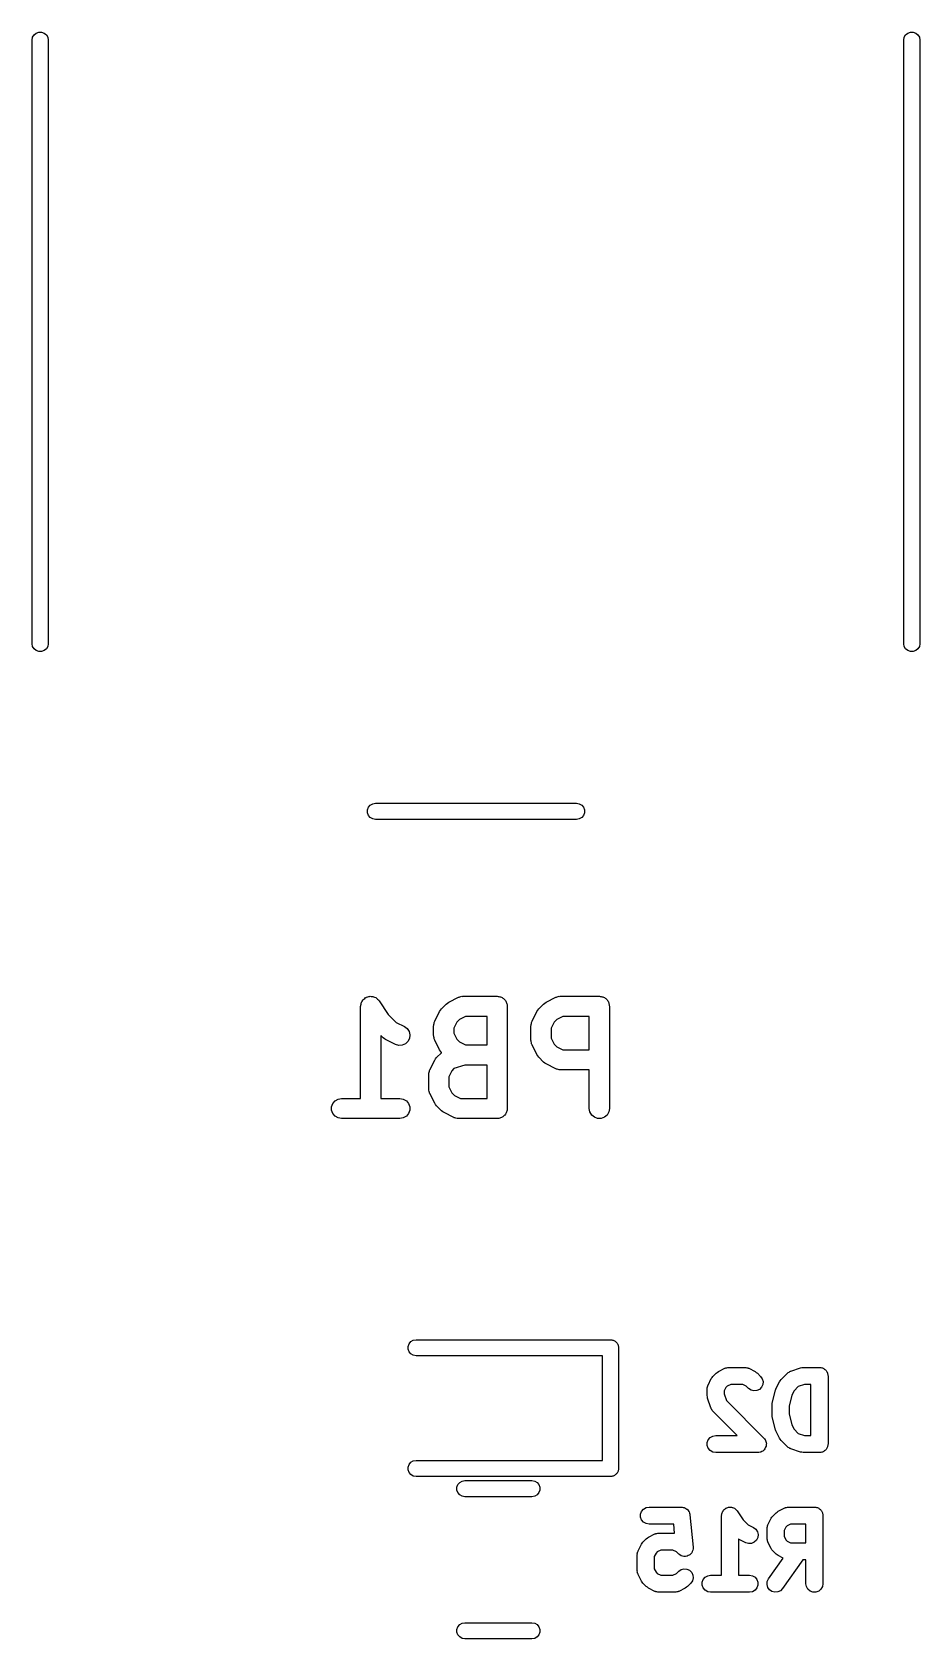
# Model space of a CAD drawing. Extents: x 0.7 to 24.4, y 0.1 to 29.2.
# Drawn here: x 17.8 to 24.42, y 4.73 to 16.71 of the extents above; entities that cross this region are included whole.
import ezdxf

# ---------------------------------------------------------------- set-up
doc = ezdxf.new("R2010")
doc.units = 0
doc.header["$MEASUREMENT"] = 0
doc.layers.add('BLACK', color=7, linetype='CONTINUOUS')

msp = doc.modelspace()

# ---------------------------------------------------------------- linework, layer by layer
at = {"layer": 'Black'}
for p, q in [((17.7953, 16.6506), (17.7989, 16.6711)), ((17.7953, 12.1506), (17.7953, 16.6506)), ((17.7989, 16.6711), (17.8093, 16.6892)), ((17.8093, 16.6892), (17.8253, 16.7026)), ((17.8253, 16.7026), (17.8449, 16.7097)), ((17.8449, 16.7097), (17.8657, 16.7097)), ((17.8657, 16.7097), (17.8853, 16.7026)), ((17.8853, 16.7026), (17.9013, 16.6892)), ((17.9013, 16.6892), (17.9117, 16.6711)), ((17.9117, 16.6711), (17.9153, 16.6506)), ((17.9153, 16.6506), (17.9153, 12.1506)), ((24.2953, 16.6506), (24.2989, 16.6711)), ((24.2953, 12.1506), (24.2953, 16.6506)), ((24.2989, 16.6711), (24.3093, 16.6892)), ((24.3093, 16.6892), (24.3253, 16.7026)), ((24.3253, 16.7026), (24.3449, 16.7097)), ((24.3449, 16.7097), (24.3657, 16.7097)), ((24.3657, 16.7097), (24.3853, 16.7026)), ((24.3853, 16.7026), (24.4013, 16.6892)), ((24.4013, 16.6892), (24.4117, 16.6711)), ((24.4117, 16.6711), (24.4153, 16.6506)), ((24.4153, 16.6506), (24.4153, 12.1506)), ((17.7989, 12.1301), (17.7953, 12.1506)), ((17.8093, 12.112), (17.7989, 12.1301)), ((17.8253, 12.0986), (17.8093, 12.112)), ((17.8449, 12.0915), (17.8253, 12.0986)), ((17.8853, 12.0986), (17.8657, 12.0915)), ((17.9013, 12.112), (17.8853, 12.0986)), ((17.9117, 12.1301), (17.9013, 12.112)), ((17.9153, 12.1506), (17.9117, 12.1301)), ((24.2989, 12.1301), (24.2953, 12.1506)), ((24.3093, 12.112), (24.2989, 12.1301)), ((24.3253, 12.0986), (24.3093, 12.112)), ((24.3449, 12.0915), (24.3253, 12.0986)), ((24.3853, 12.0986), (24.3657, 12.0915)), ((24.4013, 12.112), (24.3853, 12.0986)), ((24.4117, 12.1301), (24.4013, 12.112)), ((24.4153, 12.1506), (24.4117, 12.1301)), ((17.8657, 12.0915), (17.8449, 12.0915)), ((24.3657, 12.0915), (24.3449, 12.0915)), ((20.2962, 10.911), (20.3033, 10.9306)), ((20.2962, 10.8902), (20.2962, 10.911)), ((20.3033, 10.9306), (20.3167, 10.9466)), ((20.3167, 10.9466), (20.3348, 10.957)), ((20.3348, 10.957), (20.3553, 10.9606)), ((20.3553, 10.9606), (21.8553, 10.9606)), ((21.8553, 10.9606), (21.8758, 10.957)), ((21.8758, 10.957), (21.8939, 10.9466)), ((21.8939, 10.9466), (21.9073, 10.9306)), ((21.9073, 10.9306), (21.9144, 10.911)), ((21.9144, 10.911), (21.9144, 10.8902)), ((20.3033, 10.8706), (20.2962, 10.8902)), ((20.3167, 10.8546), (20.3033, 10.8706)), ((20.3348, 10.8442), (20.3167, 10.8546)), ((20.3553, 10.8406), (20.3348, 10.8442)), ((21.8553, 10.8406), (20.3553, 10.8406)), ((21.8758, 10.8442), (21.8553, 10.8406)), ((21.8939, 10.8546), (21.8758, 10.8442)), ((21.9073, 10.8706), (21.8939, 10.8546)), ((21.9144, 10.8902), (21.9073, 10.8706)), ((20.2455, 9.45523), (20.248, 9.46382)), ((20.248, 9.46382), (20.2495, 9.47264)), ((20.2495, 9.47264), (20.2516, 9.47624)), ((20.2516, 9.47624), (20.2528, 9.48023)), ((20.2528, 9.48023), (20.2581, 9.48744)), ((20.2581, 9.48744), (20.2625, 9.49519)), ((20.2625, 9.49519), (20.2657, 9.49787)), ((20.2657, 9.49787), (20.2682, 9.50122)), ((20.2682, 9.50122), (20.2756, 9.50619)), ((20.2756, 9.50619), (20.2825, 9.51194)), ((20.2825, 9.51194), (20.2864, 9.51336)), ((20.2864, 9.51336), (20.2899, 9.51567)), ((20.2899, 9.51567), (20.2986, 9.51779)), ((20.2986, 9.51779), (20.307, 9.52085)), ((20.307, 9.52085), (20.3111, 9.52085)), ((20.3111, 9.52085), (20.3152, 9.52183)), ((20.3152, 9.52183), (20.3241, 9.52085)), ((20.3241, 9.52085), (20.333, 9.52085)), ((20.333, 9.52085), (20.3369, 9.51942)), ((20.3369, 9.51942), (20.3411, 9.51897)), ((20.3411, 9.51897), (20.3491, 9.515)), ((20.3491, 9.515), (20.3575, 9.51194)), ((20.3575, 9.51194), (20.3607, 9.50926)), ((20.3607, 9.50926), (20.3644, 9.50742)), ((20.3644, 9.50742), (20.3706, 9.50095)), ((20.3706, 9.50095), (20.3775, 9.49519)), ((20.3775, 9.49519), (20.3795, 9.4916)), ((20.3795, 9.4916), (20.3824, 9.48859)), ((20.3824, 9.48859), (20.4509, 9.38591)), ((20.8475, 9.42745), (20.8838, 9.46373)), ((20.8838, 9.46373), (20.8937, 9.47063)), ((20.8937, 9.47063), (20.9033, 9.47778)), ((20.9033, 9.47778), (20.9759, 9.51407)), ((20.9759, 9.51407), (20.98, 9.5153)), ((20.98, 9.5153), (20.9838, 9.51746)), ((20.9838, 9.51746), (20.9924, 9.51899)), ((20.9924, 9.51899), (21.0009, 9.52149)), ((21.0009, 9.52149), (21.0052, 9.52123)), ((21.0052, 9.52123), (21.0094, 9.52199)), ((21.0094, 9.52199), (21.2634, 9.52199)), ((21.2634, 9.52199), (21.2699, 9.52085)), ((21.2699, 9.52085), (21.2765, 9.52085)), ((21.2765, 9.52085), (21.2826, 9.5186)), ((21.2826, 9.5186), (21.2891, 9.51746)), ((21.2891, 9.51746), (21.2948, 9.51418)), ((21.2948, 9.51418), (21.3009, 9.51194)), ((21.3009, 9.51194), (21.306, 9.50772)), ((21.306, 9.50772), (21.3116, 9.50444)), ((21.3116, 9.50444), (21.3159, 9.49941)), ((21.3159, 9.49941), (21.3209, 9.49519)), ((21.3209, 9.49519), (21.3242, 9.48951)), ((21.3242, 9.48951), (21.3284, 9.48449)), ((21.3284, 9.48449), (21.3306, 9.47832)), ((21.3306, 9.47832), (21.3339, 9.47264)), ((21.3339, 9.47264), (21.335, 9.46618)), ((21.335, 9.46618), (21.3373, 9.46001)), ((21.5733, 9.42745), (21.6095, 9.46373)), ((21.6095, 9.46373), (21.6194, 9.47062)), ((21.6194, 9.47062), (21.629, 9.47778)), ((21.629, 9.47778), (21.7016, 9.51407)), ((21.7016, 9.51407), (21.7057, 9.5153)), ((21.7057, 9.5153), (21.7095, 9.51746)), ((21.7095, 9.51746), (21.7181, 9.51899)), ((21.7181, 9.51899), (21.7266, 9.52149)), ((21.7266, 9.52149), (21.7309, 9.52123)), ((21.7309, 9.52123), (21.7351, 9.52199)), ((21.7351, 9.52199), (22.0254, 9.52199)), ((22.0254, 9.52199), (22.0319, 9.52085)), ((22.0319, 9.52085), (22.0385, 9.52085)), ((22.0385, 9.52085), (22.0446, 9.5186)), ((22.0446, 9.5186), (22.0511, 9.51746)), ((22.0511, 9.51746), (22.0568, 9.51418)), ((22.0568, 9.51418), (22.0629, 9.51194)), ((22.0629, 9.51194), (22.068, 9.50772)), ((22.068, 9.50772), (22.0736, 9.50444)), ((22.0736, 9.50444), (22.0779, 9.49941)), ((22.0779, 9.49941), (22.0829, 9.49519)), ((22.0829, 9.49519), (22.0862, 9.48951)), ((22.0862, 9.48951), (22.0904, 9.48449)), ((22.0904, 9.48449), (22.0926, 9.47832)), ((22.0926, 9.47832), (22.0959, 9.47264)), ((22.0959, 9.47264), (22.097, 9.46618)), ((22.097, 9.46618), (22.0993, 9.46001)), ((20.245, 9.44699), (20.2457, 9.45108)), ((20.245, 8.75999), (20.245, 9.44699)), ((20.2457, 9.45108), (20.2455, 9.45523)), ((20.4509, 9.38591), (20.5096, 9.3272)), ((20.7972, 9.33538), (20.8335, 9.40795)), ((20.8335, 9.40795), (20.8407, 9.41761)), ((20.8407, 9.41761), (20.8475, 9.42745)), ((20.9813, 9.34906), (20.9622, 9.32999)), ((21.0271, 9.37199), (20.9813, 9.34906)), ((21.1884, 9.37199), (21.0271, 9.37199)), ((21.1884, 9.15913), (21.1884, 9.37199)), ((21.3373, 9.46001), (21.3373, 9.45345)), ((21.3373, 9.45345), (21.3384, 9.44699)), ((21.3384, 9.44699), (21.3384, 8.68499)), ((21.5229, 9.33538), (21.5592, 9.40795)), ((21.5592, 9.40795), (21.5664, 9.4176)), ((21.5664, 9.4176), (21.5733, 9.42745)), ((21.707, 9.34906), (21.6879, 9.32999)), ((21.7528, 9.37199), (21.707, 9.34906)), ((21.9504, 9.37199), (21.7528, 9.37199)), ((21.9504, 9.12284), (21.9504, 9.37199)), ((22.0993, 9.46001), (22.0993, 9.45345)), ((22.0993, 9.45345), (22.1004, 9.44699)), ((22.1004, 9.44699), (22.1004, 8.68499)), ((20.4121, 9.21252), (20.395, 9.22963)), ((20.395, 9.22963), (20.395, 8.75999)), ((20.5096, 9.3272), (20.5713, 9.29635)), ((20.5713, 9.29635), (20.5922, 9.28083)), ((20.5922, 9.28083), (20.6065, 9.2591)), ((20.6065, 9.2591), (20.6126, 9.23376)), ((20.6126, 9.23376), (20.6096, 9.20789)), ((20.7893, 9.30184), (20.79, 9.3061)), ((20.7893, 9.22927), (20.7893, 9.30184)), ((20.79, 9.22501), (20.7893, 9.22927)), ((20.7898, 9.31042), (20.7923, 9.31884)), ((20.79, 9.3061), (20.7898, 9.31042)), ((20.7898, 9.2207), (20.79, 9.22501)), ((20.7923, 9.31884), (20.7938, 9.32749)), ((20.7938, 9.32749), (20.796, 9.33124)), ((20.796, 9.33124), (20.7972, 9.33538)), ((20.9622, 9.32999), (20.9393, 9.28414)), ((20.9393, 9.28414), (20.9393, 9.24698)), ((20.9393, 9.24698), (20.9622, 9.20113)), ((21.515, 9.30184), (21.5158, 9.3061)), ((21.515, 9.19299), (21.515, 9.30184)), ((21.5155, 9.31042), (21.518, 9.31884)), ((21.5158, 9.3061), (21.5155, 9.31042)), ((21.518, 9.31884), (21.5195, 9.32749)), ((21.5195, 9.32749), (21.5217, 9.33124)), ((21.5217, 9.33124), (21.5229, 9.33538)), ((21.6879, 9.32999), (21.665, 9.28414)), ((21.665, 9.28414), (21.665, 9.21069)), ((20.422, 9.20563), (20.4121, 9.21252)), ((20.4316, 9.19848), (20.422, 9.20563)), ((20.5042, 9.16219), (20.4316, 9.19848)), ((20.5291, 9.15476), (20.5042, 9.16219)), ((20.5551, 9.15632), (20.5291, 9.15476)), ((20.579, 9.16668), (20.5551, 9.15632)), ((20.598, 9.18459), (20.579, 9.16668)), ((20.6096, 9.20789), (20.598, 9.18459)), ((20.7923, 9.21227), (20.7898, 9.2207)), ((20.7938, 9.20362), (20.7923, 9.21227)), ((20.796, 9.19987), (20.7938, 9.20362)), ((20.7972, 9.19573), (20.796, 9.19987)), ((20.8335, 9.12316), (20.7972, 9.19573)), ((20.8407, 9.1135), (20.8335, 9.12316)), ((20.8475, 9.10367), (20.8407, 9.1135)), ((20.8492, 9.10202), (20.8475, 9.10367)), ((20.9622, 9.20113), (20.9813, 9.18205)), ((20.9813, 9.18205), (21.0271, 9.15913)), ((21.0271, 9.15913), (21.1884, 9.15913)), ((21.5158, 9.18873), (21.515, 9.19299)), ((21.5155, 9.18441), (21.5158, 9.18873)), ((21.518, 9.17599), (21.5155, 9.18441)), ((21.5195, 9.16733), (21.518, 9.17599)), ((21.5217, 9.16359), (21.5195, 9.16733)), ((21.5229, 9.15944), (21.5217, 9.16359)), ((21.5592, 9.08687), (21.5229, 9.15944)), ((21.665, 9.21069), (21.6879, 9.16484)), ((21.6879, 9.16484), (21.707, 9.14577)), ((21.707, 9.14577), (21.7528, 9.12284)), ((21.7528, 9.12284), (21.9504, 9.12284)), ((20.7609, 8.97253), (20.7972, 9.0451)), ((20.7972, 9.0451), (20.8044, 9.05474)), ((20.8044, 9.05474), (20.8113, 9.06459)), ((20.8113, 9.06459), (20.8475, 9.10088)), ((20.8475, 9.10088), (20.8492, 9.10202)), ((21.0216, 9.00913), (20.9411, 8.98229)), ((21.1884, 9.00913), (21.0216, 9.00913)), ((21.1884, 8.75999), (21.1884, 9.00913)), ((21.5664, 9.07721), (21.5592, 9.08687)), ((21.5733, 9.06738), (21.5664, 9.07721)), ((21.6095, 9.0311), (21.5733, 9.06738)), ((21.6194, 9.0242), (21.6095, 9.0311)), ((21.629, 9.01705), (21.6194, 9.0242)), ((21.7016, 8.98076), (21.629, 9.01705)), ((20.753, 8.93899), (20.7538, 8.94325)), ((20.753, 8.83013), (20.753, 8.93899)), ((20.7535, 8.94756), (20.756, 8.95598)), ((20.7538, 8.94325), (20.7535, 8.94756)), ((20.756, 8.95598), (20.7575, 8.96464)), ((20.7575, 8.96464), (20.7597, 8.96838)), ((20.7597, 8.96838), (20.7609, 8.97253)), ((20.9259, 8.96713), (20.903, 8.92128)), ((20.903, 8.92128), (20.903, 8.84783)), ((20.9411, 8.98229), (20.9259, 8.96713)), ((21.7057, 8.97953), (21.7016, 8.98076)), ((21.7095, 8.97737), (21.7057, 8.97953)), ((21.7181, 8.97584), (21.7095, 8.97737)), ((21.7266, 8.97333), (21.7181, 8.97584)), ((21.7309, 8.97359), (21.7266, 8.97333)), ((21.7351, 8.97284), (21.7309, 8.97359)), ((21.9504, 8.97284), (21.7351, 8.97284)), ((21.9504, 8.68499), (21.9504, 8.97284)), ((20.0541, 8.74244), (20.0766, 8.75546)), ((20.0766, 8.75546), (20.1023, 8.75999)), ((20.1023, 8.75999), (20.245, 8.75999)), ((20.395, 8.75999), (20.5377, 8.75999)), ((20.5377, 8.75999), (20.5634, 8.75546)), ((20.5634, 8.75546), (20.5859, 8.74244)), ((20.7538, 8.82587), (20.753, 8.83013)), ((20.7535, 8.82156), (20.7538, 8.82587)), ((20.756, 8.81313), (20.7535, 8.82156)), ((20.7575, 8.80448), (20.756, 8.81313)), ((20.7597, 8.80073), (20.7575, 8.80448)), ((20.7609, 8.79659), (20.7597, 8.80073)), ((20.7972, 8.72402), (20.7609, 8.79659)), ((20.903, 8.84783), (20.9259, 8.80198)), ((20.9259, 8.80198), (20.945, 8.78291)), ((20.945, 8.78291), (20.9908, 8.75999)), ((20.9908, 8.75999), (21.1884, 8.75999)), ((20.0284, 8.69801), (20.0373, 8.72249)), ((20.0284, 8.67196), (20.0284, 8.69801)), ((20.0373, 8.64749), (20.0284, 8.67196)), ((20.0373, 8.72249), (20.0541, 8.74244)), ((20.0541, 8.62753), (20.0373, 8.64749)), ((20.0766, 8.61451), (20.0541, 8.62753)), ((20.5859, 8.62753), (20.5634, 8.61451)), ((20.5859, 8.74244), (20.6027, 8.72249)), ((20.6027, 8.64749), (20.5859, 8.62753)), ((20.6027, 8.72249), (20.6116, 8.69801)), ((20.6116, 8.67196), (20.6027, 8.64749)), ((20.6116, 8.69801), (20.6116, 8.67196)), ((20.8044, 8.71436), (20.7972, 8.72402)), ((20.8113, 8.70453), (20.8044, 8.71436)), ((20.8475, 8.66824), (20.8113, 8.70453)), ((20.8574, 8.66134), (20.8475, 8.66824)), ((20.867, 8.65419), (20.8574, 8.66134)), ((20.9396, 8.6179), (20.867, 8.65419)), ((21.3116, 8.62753), (21.306, 8.62425)), ((21.3159, 8.63256), (21.3116, 8.62753)), ((21.3209, 8.63678), (21.3159, 8.63256)), ((21.3242, 8.64246), (21.3209, 8.63678)), ((21.3284, 8.64749), (21.3242, 8.64246)), ((21.3306, 8.65365), (21.3284, 8.64749)), ((21.3339, 8.65933), (21.3306, 8.65365)), ((21.335, 8.66579), (21.3339, 8.65933)), ((21.3373, 8.67196), (21.335, 8.66579)), ((21.3384, 8.68499), (21.3373, 8.67853)), ((21.3373, 8.67853), (21.3373, 8.67196)), ((21.955, 8.65933), (21.9504, 8.68499)), ((21.968, 8.63678), (21.955, 8.65933)), ((21.9879, 8.62003), (21.968, 8.63678)), ((22.0829, 8.63678), (22.0629, 8.62003)), ((22.0959, 8.65933), (22.0829, 8.63678)), ((22.1004, 8.68499), (22.0959, 8.65933)), ((20.1023, 8.60999), (20.0766, 8.61451)), ((20.5377, 8.60999), (20.1023, 8.60999)), ((20.5634, 8.61451), (20.5377, 8.60999)), ((20.9437, 8.61667), (20.9396, 8.6179)), ((20.9475, 8.61451), (20.9437, 8.61667)), ((20.9561, 8.61298), (20.9475, 8.61451)), ((20.9646, 8.61048), (20.9561, 8.61298)), ((20.9689, 8.61074), (20.9646, 8.61048)), ((20.9731, 8.60999), (20.9689, 8.61074)), ((21.2634, 8.60999), (20.9731, 8.60999)), ((21.2699, 8.61112), (21.2634, 8.60999)), ((21.2765, 8.61112), (21.2699, 8.61112)), ((21.2826, 8.61337), (21.2765, 8.61112)), ((21.2891, 8.61451), (21.2826, 8.61337)), ((21.2948, 8.61779), (21.2891, 8.61451)), ((21.3009, 8.62003), (21.2948, 8.61779)), ((21.306, 8.62425), (21.3009, 8.62003)), ((22.0124, 8.61112), (21.9879, 8.62003)), ((22.0385, 8.61112), (22.0124, 8.61112)), ((22.0629, 8.62003), (22.0385, 8.61112)), ((20.6062, 6.9316), (20.6196, 6.94756)), ((20.6196, 6.94756), (20.6377, 6.95798)), ((20.6377, 6.95798), (20.6582, 6.9616)), ((20.6582, 6.9616), (22.1082, 6.9616)), ((22.1082, 6.9616), (22.1134, 6.96069)), ((22.1134, 6.96069), (22.1186, 6.96069)), ((22.1186, 6.96069), (22.1235, 6.95889)), ((22.1235, 6.95889), (22.1287, 6.95798)), ((22.1287, 6.95798), (22.1333, 6.95536)), ((22.1333, 6.95536), (22.1382, 6.95356)), ((22.1382, 6.95356), (22.1422, 6.95019)), ((22.1422, 6.95019), (22.1468, 6.94756)), ((22.1468, 6.94756), (22.1501, 6.94354)), ((20.5991, 6.91202), (20.6062, 6.9316)), ((20.5991, 6.89118), (20.5991, 6.91202)), ((20.6062, 6.8716), (20.5991, 6.89118)), ((20.6196, 6.85564), (20.6062, 6.8716)), ((20.6377, 6.84522), (20.6196, 6.85564)), ((20.6582, 6.8416), (20.6377, 6.84522)), ((22.0482, 6.8416), (20.6582, 6.8416)), ((22.0482, 6.0616), (22.0482, 6.8416)), ((22.1501, 6.94354), (22.1542, 6.94017)), ((22.1542, 6.94017), (22.1568, 6.93562)), ((22.1568, 6.93562), (22.1602, 6.9316)), ((22.1602, 6.9316), (22.162, 6.92667)), ((22.162, 6.92667), (22.1646, 6.92212)), ((22.1646, 6.92212), (22.1655, 6.91695)), ((22.1655, 6.91695), (22.1673, 6.91202)), ((22.1673, 6.91202), (22.1673, 6.90677)), ((22.1673, 6.90677), (22.1682, 6.9016)), ((22.1682, 6.9016), (22.1682, 6.0016)), ((22.8719, 6.68821), (22.8961, 6.7124)), ((22.8961, 6.7124), (22.9045, 6.71823)), ((22.9045, 6.71823), (22.9126, 6.7243)), ((22.9126, 6.7243), (22.961, 6.74849)), ((22.961, 6.74849), (22.9645, 6.74953)), ((22.9645, 6.74953), (22.9677, 6.75136)), ((22.9677, 6.75136), (22.975, 6.75265)), ((22.975, 6.75265), (22.9822, 6.75477)), ((22.9822, 6.75477), (22.9858, 6.75455)), ((22.9858, 6.75455), (22.9894, 6.75519)), ((22.9894, 6.75519), (23.1104, 6.75519)), ((23.1104, 6.75519), (23.114, 6.75455)), ((23.114, 6.75455), (23.1176, 6.75477)), ((23.1176, 6.75477), (23.1248, 6.75265)), ((23.1248, 6.75265), (23.1321, 6.75136)), ((23.1321, 6.75136), (23.1353, 6.74953)), ((23.1353, 6.74953), (23.1388, 6.74849)), ((23.1388, 6.74849), (23.1871, 6.7243)), ((23.1871, 6.7243), (23.1953, 6.71823)), ((23.1953, 6.71823), (23.2037, 6.7124)), ((23.2037, 6.7124), (23.2278, 6.68821)), ((23.3799, 6.66402), (23.4283, 6.7124)), ((23.4283, 6.7124), (23.4313, 6.7145)), ((23.4313, 6.7145), (23.4338, 6.71724)), ((23.4338, 6.71724), (23.4403, 6.72078)), ((23.4403, 6.72078), (23.4464, 6.72505)), ((23.4464, 6.72505), (23.4499, 6.726)), ((23.4499, 6.726), (23.4531, 6.72774)), ((23.4531, 6.72774), (23.5257, 6.75193)), ((23.5257, 6.75193), (23.5358, 6.75342)), ((23.5358, 6.75342), (23.5458, 6.75519)), ((23.5458, 6.75519), (23.6668, 6.75519)), ((23.6668, 6.75519), (23.6722, 6.75422)), ((23.6722, 6.75422), (23.6778, 6.75422)), ((23.6778, 6.75422), (23.683, 6.75232)), ((23.683, 6.75232), (23.6885, 6.75136)), ((23.6885, 6.75136), (23.6933, 6.74858)), ((23.6933, 6.74858), (23.6985, 6.74668)), ((23.6985, 6.74668), (23.7028, 6.74311)), ((23.7028, 6.74311), (23.7076, 6.74033)), ((23.7076, 6.74033), (23.7111, 6.73608)), ((23.7111, 6.73608), (23.7154, 6.73251)), ((23.7154, 6.73251), (23.7182, 6.7277)), ((23.7182, 6.7277), (23.7217, 6.72344)), ((23.7217, 6.72344), (23.7236, 6.71822)), ((23.7236, 6.71822), (23.7264, 6.71341)), ((23.7264, 6.71341), (23.7274, 6.70794)), ((23.7274, 6.70794), (23.7293, 6.70272)), ((22.8292, 6.59493), (22.8298, 6.59854)), ((22.8292, 6.54655), (22.8292, 6.59493)), ((22.8296, 6.60219), (22.8317, 6.60932)), ((22.8298, 6.59854), (22.8296, 6.60219)), ((22.8317, 6.60932), (22.833, 6.61665)), ((22.833, 6.61665), (22.8348, 6.61982)), ((22.8348, 6.61982), (22.8359, 6.62333)), ((22.8359, 6.62333), (22.8601, 6.67171)), ((22.8601, 6.67171), (22.8661, 6.67989)), ((22.8661, 6.67989), (22.8719, 6.68821)), ((22.969, 6.6057), (22.9562, 6.57994)), ((22.9787, 6.61531), (22.969, 6.6057)), ((23.0044, 6.62819), (22.9787, 6.61531)), ((23.0954, 6.62819), (23.0044, 6.62819)), ((23.1211, 6.61531), (23.0954, 6.62819)), ((23.138, 6.59841), (23.1211, 6.61531)), ((23.1561, 6.58576), (23.138, 6.59841)), ((23.2194, 6.59129), (23.1994, 6.58197)), ((23.235, 6.60689), (23.2194, 6.59129)), ((23.2278, 6.68821), (23.2405, 6.67015)), ((23.2443, 6.62688), (23.235, 6.60689)), ((23.2405, 6.67015), (23.2462, 6.64884)), ((23.2462, 6.64884), (23.2443, 6.62688)), ((23.3391, 6.58614), (23.3419, 6.59248)), ((23.3419, 6.59248), (23.3439, 6.59914)), ((23.3439, 6.59914), (23.3681, 6.64752)), ((23.3681, 6.64752), (23.3741, 6.6557)), ((23.3741, 6.6557), (23.3799, 6.66402)), ((23.5075, 6.612), (23.477, 6.5815)), ((23.5561, 6.62819), (23.5075, 6.612)), ((23.6033, 6.62819), (23.5561, 6.62819)), ((23.6033, 6.24719), (23.6033, 6.62819)), ((23.7293, 6.70272), (23.7293, 6.69716)), ((23.7293, 6.69716), (23.7303, 6.69169)), ((23.7303, 6.69169), (23.7303, 6.18369)), ((22.8309, 6.53653), (22.8292, 6.54655)), ((22.8324, 6.52647), (22.8309, 6.53653)), ((22.8566, 6.45389), (22.8324, 6.52647)), ((22.9562, 6.57994), (22.9562, 6.55685)), ((22.9562, 6.55685), (22.9723, 6.50828)), ((22.9723, 6.50828), (23.252, 6.22859)), ((23.1774, 6.58005), (23.1561, 6.58576)), ((23.1994, 6.58197), (23.1774, 6.58005)), ((23.313, 6.47398), (23.3143, 6.48163)), ((23.313, 6.4014), (23.313, 6.47398)), ((23.3143, 6.48163), (23.3149, 6.48938)), ((23.3149, 6.48938), (23.3391, 6.58614)), ((23.4606, 6.54857), (23.44, 6.46616)), ((23.477, 6.5815), (23.4606, 6.54857)), ((22.8584, 6.45067), (22.8566, 6.45389)), ((22.8593, 6.44714), (22.8584, 6.45067)), ((22.8636, 6.44105), (22.8593, 6.44714)), ((22.8671, 6.4345), (22.8636, 6.44105)), ((22.8698, 6.43207), (22.8671, 6.4345)), ((22.8719, 6.42908), (22.8698, 6.43207)), ((23.0538, 6.24719), (22.8719, 6.42908)), ((23.3143, 6.39375), (23.313, 6.4014)), ((23.3149, 6.386), (23.3143, 6.39375)), ((23.3391, 6.28924), (23.3149, 6.386)), ((23.44, 6.46616), (23.44, 6.40922)), ((23.44, 6.40922), (23.4606, 6.32681)), ((22.8377, 6.21544), (22.8518, 6.23233)), ((22.8518, 6.23233), (22.8709, 6.24336)), ((22.8709, 6.24336), (22.8927, 6.24719)), ((22.8927, 6.24719), (23.0538, 6.24719)), ((23.3419, 6.2829), (23.3391, 6.28924)), ((23.3439, 6.27624), (23.3419, 6.2829)), ((23.3681, 6.22786), (23.3439, 6.27624)), ((23.4606, 6.32681), (23.477, 6.29388)), ((23.477, 6.29388), (23.5075, 6.26338)), ((23.5075, 6.26338), (23.5561, 6.24719)), ((23.5561, 6.24719), (23.6033, 6.24719)), ((22.8301, 6.19472), (22.8377, 6.21544)), ((22.8301, 6.17266), (22.8301, 6.19472)), ((22.8377, 6.15194), (22.8301, 6.17266)), ((22.8518, 6.13505), (22.8377, 6.15194)), ((22.8709, 6.12402), (22.8518, 6.13505)), ((22.8927, 6.12019), (22.8709, 6.12402)), ((23.2071, 6.12019), (22.8927, 6.12019)), ((23.2153, 6.12163), (23.2071, 6.12019)), ((23.2236, 6.12235), (23.2153, 6.12163)), ((23.2261, 6.12353), (23.2236, 6.12235)), ((23.2289, 6.12402), (23.2261, 6.12353)), ((23.236, 6.12817), (23.2289, 6.12402)), ((23.2436, 6.13167), (23.236, 6.12817)), ((23.2455, 6.13365), (23.2436, 6.13167)), ((23.248, 6.13505), (23.2455, 6.13365)), ((23.2533, 6.14141), (23.248, 6.13505)), ((23.252, 6.22859), (23.2568, 6.2218)), ((23.2591, 6.14727), (23.2533, 6.14141)), ((23.2568, 6.2218), (23.2621, 6.21544)), ((23.2603, 6.1498), (23.2591, 6.14727)), ((23.2621, 6.15194), (23.2603, 6.1498)), ((23.2621, 6.21544), (23.2631, 6.21281)), ((23.265, 6.15974), (23.2621, 6.15194)), ((23.2631, 6.21281), (23.2647, 6.21053)), ((23.2647, 6.21053), (23.2668, 6.20252)), ((23.2685, 6.16725), (23.265, 6.15974)), ((23.2668, 6.20252), (23.2697, 6.19472)), ((23.2687, 6.17004), (23.2685, 6.16725)), ((23.2697, 6.17266), (23.2687, 6.17004)), ((23.2697, 6.19472), (23.2697, 6.19192)), ((23.2697, 6.19192), (23.2704, 6.18922)), ((23.2704, 6.18922), (23.2697, 6.18096)), ((23.2697, 6.18096), (23.2697, 6.17266)), ((23.3741, 6.21968), (23.3681, 6.22786)), ((23.3799, 6.21136), (23.3741, 6.21968)), ((23.4283, 6.16298), (23.3799, 6.21136)), ((23.4313, 6.16088), (23.4283, 6.16298)), ((23.4338, 6.15814), (23.4313, 6.16088)), ((23.4403, 6.1546), (23.4338, 6.15814)), ((23.4464, 6.15033), (23.4403, 6.1546)), ((23.4499, 6.14938), (23.4464, 6.15033)), ((23.4531, 6.14764), (23.4499, 6.14938)), ((23.5257, 6.12345), (23.4531, 6.14764)), ((23.5358, 6.12196), (23.5257, 6.12345)), ((23.5458, 6.12019), (23.5358, 6.12196)), ((23.6668, 6.12019), (23.5458, 6.12019)), ((23.6722, 6.12115), (23.6668, 6.12019)), ((23.6778, 6.12115), (23.6722, 6.12115)), ((23.683, 6.12306), (23.6778, 6.12115)), ((23.6885, 6.12402), (23.683, 6.12306)), ((23.6933, 6.1268), (23.6885, 6.12402)), ((23.6985, 6.1287), (23.6933, 6.1268)), ((23.7028, 6.13227), (23.6985, 6.1287)), ((23.7076, 6.13505), (23.7028, 6.13227)), ((23.7111, 6.1393), (23.7076, 6.13505)), ((23.7154, 6.14287), (23.7111, 6.1393)), ((23.7182, 6.14768), (23.7154, 6.14287)), ((23.7217, 6.15194), (23.7182, 6.14768)), ((23.7236, 6.15716), (23.7217, 6.15194)), ((23.7264, 6.16197), (23.7236, 6.15716)), ((23.7274, 6.16744), (23.7264, 6.16197)), ((23.7293, 6.17266), (23.7274, 6.16744)), ((23.7303, 6.18369), (23.7293, 6.17822)), ((23.7293, 6.17822), (23.7293, 6.17266)), ((20.5991, 6.01202), (20.6062, 6.0316)), ((20.5991, 5.99118), (20.5991, 6.01202)), ((20.6062, 5.9716), (20.5991, 5.99118)), ((20.6062, 6.0316), (20.6196, 6.04756)), ((20.6196, 6.04756), (20.6377, 6.05798)), ((20.6377, 6.05798), (20.6582, 6.0616)), ((20.6582, 6.0616), (22.0482, 6.0616)), ((22.1673, 5.99118), (22.1655, 5.98625)), ((22.1682, 6.0016), (22.1673, 5.99643)), ((22.1673, 5.99643), (22.1673, 5.99118)), ((20.6196, 5.95564), (20.6062, 5.9716)), ((20.6377, 5.94522), (20.6196, 5.95564)), ((20.6582, 5.9416), (20.6377, 5.94522)), ((22.1082, 5.9416), (20.6582, 5.9416)), ((20.9634, 5.86172), (20.9705, 5.8813)), ((20.9705, 5.8813), (20.9839, 5.89726)), ((20.9839, 5.89726), (21.002, 5.90768)), ((21.002, 5.90768), (21.0225, 5.9113)), ((21.0225, 5.9113), (21.5225, 5.9113)), ((21.5225, 5.9113), (21.543, 5.90768)), ((21.543, 5.90768), (21.5611, 5.89726)), ((21.5611, 5.89726), (21.5745, 5.8813)), ((21.5745, 5.8813), (21.5816, 5.86172)), ((22.1134, 5.94251), (22.1082, 5.9416)), ((22.1186, 5.94251), (22.1134, 5.94251)), ((22.1235, 5.94431), (22.1186, 5.94251)), ((22.1287, 5.94522), (22.1235, 5.94431)), ((22.1333, 5.94784), (22.1287, 5.94522)), ((22.1382, 5.94964), (22.1333, 5.94784)), ((22.1422, 5.95301), (22.1382, 5.94964)), ((22.1468, 5.95564), (22.1422, 5.95301)), ((22.1501, 5.95966), (22.1468, 5.95564)), ((22.1542, 5.96303), (22.1501, 5.95966)), ((22.1568, 5.96758), (22.1542, 5.96303)), ((22.1602, 5.9716), (22.1568, 5.96758)), ((22.162, 5.97653), (22.1602, 5.9716)), ((22.1646, 5.98108), (22.162, 5.97653)), ((22.1655, 5.98625), (22.1646, 5.98108)), ((20.9634, 5.84088), (20.9634, 5.86172)), ((20.9705, 5.8213), (20.9634, 5.84088)), ((20.9839, 5.80534), (20.9705, 5.8213)), ((21.002, 5.79492), (20.9839, 5.80534)), ((21.0225, 5.7913), (21.002, 5.79492)), ((21.5225, 5.7913), (21.0225, 5.7913)), ((21.543, 5.79492), (21.5225, 5.7913)), ((21.5611, 5.80534), (21.543, 5.79492)), ((21.5745, 5.8213), (21.5611, 5.80534)), ((21.5816, 5.84088), (21.5745, 5.8213)), ((21.5816, 5.86172), (21.5816, 5.84088)), ((22.333, 5.66132), (22.3406, 5.68204)), ((22.333, 5.63926), (22.333, 5.66132)), ((22.3406, 5.61854), (22.333, 5.63926)), ((22.3406, 5.68204), (22.3547, 5.69893)), ((22.3547, 5.69893), (22.3738, 5.70996)), ((22.3738, 5.70996), (22.3955, 5.71379)), ((22.3955, 5.71379), (22.6374, 5.71379)), ((22.6374, 5.71379), (22.6398, 5.71337)), ((22.6398, 5.71337), (22.6422, 5.71361)), ((22.6422, 5.71361), (22.6506, 5.71147)), ((22.6506, 5.71147), (22.6592, 5.70996)), ((22.6592, 5.70996), (22.6612, 5.70876)), ((22.6612, 5.70876), (22.6636, 5.70817)), ((22.6636, 5.70817), (22.6707, 5.70327)), ((22.6707, 5.70327), (22.6783, 5.69893)), ((22.6783, 5.69893), (22.6798, 5.6971)), ((22.6798, 5.6971), (22.6818, 5.69574)), ((22.6818, 5.69574), (22.6869, 5.6887)), ((22.6869, 5.6887), (22.6924, 5.68204)), ((22.6924, 5.68204), (22.6933, 5.67978)), ((22.6933, 5.67978), (22.6947, 5.67784)), ((22.6947, 5.67784), (22.697, 5.66948)), ((22.697, 5.66948), (22.7, 5.66132)), ((22.7, 5.66132), (22.7, 5.65892)), ((22.7, 5.65892), (22.7006, 5.65661)), ((22.7006, 5.65661), (22.7248, 5.4147)), ((22.9368, 5.65029), (22.9374, 5.65376)), ((22.9368, 5.20579), (22.9368, 5.65029)), ((22.9372, 5.65727), (22.9393, 5.66454)), ((22.9374, 5.65376), (22.9372, 5.65727)), ((22.9393, 5.66454), (22.9406, 5.67201)), ((22.9406, 5.67201), (22.9424, 5.67505)), ((22.9424, 5.67505), (22.9434, 5.67843)), ((22.9434, 5.67843), (22.9479, 5.68454)), ((22.9479, 5.68454), (22.9517, 5.69111)), ((22.9517, 5.69111), (22.9544, 5.69337)), ((22.9544, 5.69337), (22.9564, 5.6962)), ((22.9564, 5.6962), (22.9627, 5.7004)), ((22.9627, 5.7004), (22.9686, 5.70528)), ((22.9686, 5.70528), (22.9719, 5.70649)), ((22.9719, 5.70649), (22.9748, 5.70844)), ((22.9748, 5.70844), (22.9822, 5.71023)), ((22.9822, 5.71023), (22.9893, 5.71282)), ((22.9893, 5.71282), (22.9928, 5.71282)), ((22.9928, 5.71282), (22.9962, 5.71366)), ((22.9962, 5.71366), (23.0038, 5.71282)), ((23.0038, 5.71282), (23.0113, 5.71282)), ((23.0113, 5.71282), (23.0146, 5.71162)), ((23.0146, 5.71162), (23.0181, 5.71123)), ((23.0181, 5.71123), (23.0249, 5.70787)), ((23.0249, 5.70787), (23.0321, 5.70528)), ((23.0321, 5.70528), (23.0348, 5.70302)), ((23.0348, 5.70302), (23.0379, 5.70146)), ((23.0379, 5.70146), (23.0431, 5.69598)), ((23.0431, 5.69598), (23.0489, 5.69111)), ((23.0489, 5.69111), (23.0507, 5.68806)), ((23.0507, 5.68806), (23.0531, 5.68551)), ((23.0531, 5.68551), (23.098, 5.61817)), ((23.2822, 5.58193), (23.3064, 5.63031)), ((23.3064, 5.63031), (23.3124, 5.63849)), ((23.3124, 5.63849), (23.3183, 5.64681)), ((23.3183, 5.64681), (23.3425, 5.671)), ((23.3425, 5.671), (23.3508, 5.67685)), ((23.3508, 5.67685), (23.359, 5.6829)), ((23.359, 5.6829), (23.4073, 5.70709)), ((23.4073, 5.70709), (23.4108, 5.70813)), ((23.4108, 5.70813), (23.414, 5.70996)), ((23.414, 5.70996), (23.4213, 5.71125)), ((23.4213, 5.71125), (23.4285, 5.71337)), ((23.4285, 5.71337), (23.4321, 5.71315)), ((23.4321, 5.71315), (23.4357, 5.71379)), ((23.4357, 5.71379), (23.6293, 5.71379)), ((23.6293, 5.71379), (23.6347, 5.71282)), ((23.6347, 5.71282), (23.6403, 5.71282)), ((23.6403, 5.71282), (23.6455, 5.71092)), ((23.6455, 5.71092), (23.651, 5.70996)), ((23.651, 5.70996), (23.6558, 5.70718)), ((23.6558, 5.70718), (23.661, 5.70528)), ((23.661, 5.70528), (23.6653, 5.70171)), ((23.6653, 5.70171), (23.6701, 5.69893)), ((23.6701, 5.69893), (23.6736, 5.69468)), ((23.6736, 5.69468), (23.6779, 5.69111)), ((23.6779, 5.69111), (23.6807, 5.6863)), ((23.6807, 5.6863), (23.6843, 5.68204)), ((23.6843, 5.68204), (23.6862, 5.67682)), ((23.6862, 5.67682), (23.6889, 5.67201)), ((23.6889, 5.67201), (23.6899, 5.66654)), ((23.6899, 5.66654), (23.6918, 5.66132)), ((23.6918, 5.66132), (23.6918, 5.65576)), ((23.6918, 5.65576), (23.6928, 5.65029)), ((23.6928, 5.65029), (23.6928, 5.14229)), ((22.3547, 5.60165), (22.3406, 5.61854)), ((22.3738, 5.59062), (22.3547, 5.60165)), ((22.3955, 5.58679), (22.3738, 5.59062)), ((22.3913, 5.48937), (22.4397, 5.51356)), ((22.58, 5.58679), (22.3955, 5.58679)), ((22.4397, 5.51356), (22.4432, 5.51461)), ((22.4432, 5.51461), (22.4464, 5.51644)), ((22.4464, 5.51644), (22.4537, 5.51773)), ((22.4537, 5.51773), (22.4609, 5.51985)), ((22.4609, 5.51985), (22.4645, 5.51963)), ((22.4645, 5.51963), (22.4681, 5.52027)), ((22.4681, 5.52027), (22.5866, 5.52027)), ((22.5866, 5.52027), (22.58, 5.58679)), ((23.098, 5.61817), (23.1347, 5.58153)), ((23.1347, 5.58153), (23.1738, 5.56194)), ((23.1738, 5.56194), (23.1916, 5.54881)), ((23.1916, 5.54881), (23.2037, 5.5304)), ((23.2037, 5.5304), (23.2088, 5.50895)), ((23.2755, 5.55353), (23.2761, 5.55714)), ((23.2755, 5.48096), (23.2755, 5.55353)), ((23.2759, 5.56079), (23.278, 5.56792)), ((23.2761, 5.55714), (23.2759, 5.56079)), ((23.278, 5.56792), (23.2793, 5.57525)), ((23.2793, 5.57525), (23.2811, 5.57842)), ((23.2811, 5.57842), (23.2822, 5.58193)), ((23.4154, 5.56429), (23.4025, 5.53854)), ((23.4025, 5.53854), (23.4025, 5.49595)), ((23.425, 5.57391), (23.4154, 5.56429)), ((23.4507, 5.58679), (23.425, 5.57391)), ((23.5658, 5.58679), (23.4507, 5.58679)), ((23.5658, 5.44769), (23.5658, 5.58679)), ((22.3146, 5.3884), (22.3387, 5.43678)), ((22.3387, 5.43678), (22.3448, 5.44496)), ((22.3448, 5.44496), (22.3506, 5.45329)), ((22.3506, 5.45329), (22.3748, 5.47748)), ((22.3748, 5.47748), (22.3831, 5.4833)), ((22.3831, 5.4833), (22.3913, 5.48937)), ((22.4831, 5.39327), (22.4573, 5.38039)), ((22.5741, 5.39327), (22.4831, 5.39327)), ((22.5998, 5.38039), (22.5741, 5.39327)), ((22.723, 5.39195), (22.7185, 5.38226)), ((22.7232, 5.39271), (22.723, 5.39235)), ((22.723, 5.39235), (22.723, 5.39195)), ((22.724, 5.40325), (22.7232, 5.39271)), ((22.7249, 5.41392), (22.724, 5.40325)), ((22.7248, 5.4147), (22.7248, 5.41431)), ((22.7248, 5.41431), (22.7249, 5.41392)), ((23.0687, 5.47254), (23.0638, 5.47615)), ((23.0638, 5.47615), (23.0638, 5.20579)), ((23.117, 5.44835), (23.0687, 5.47254)), ((23.1382, 5.44206), (23.117, 5.44835)), ((23.1602, 5.44339), (23.1382, 5.44206)), ((23.1804, 5.45216), (23.1602, 5.44339)), ((23.1964, 5.46732), (23.1804, 5.45216)), ((23.2063, 5.48705), (23.1964, 5.46732)), ((23.2088, 5.50895), (23.2063, 5.48705)), ((23.2761, 5.47735), (23.2755, 5.48096)), ((23.2759, 5.4737), (23.2761, 5.47735)), ((23.278, 5.46657), (23.2759, 5.4737)), ((23.2793, 5.45924), (23.278, 5.46657)), ((23.2811, 5.45607), (23.2793, 5.45924)), ((23.2822, 5.45256), (23.2811, 5.45607)), ((23.3064, 5.40418), (23.2822, 5.45256)), ((23.3124, 5.39599), (23.3064, 5.40418)), ((23.3183, 5.38767), (23.3124, 5.39599)), ((23.4025, 5.49595), (23.4154, 5.47019)), ((23.4154, 5.47019), (23.425, 5.46057)), ((23.425, 5.46057), (23.4507, 5.44769)), ((23.4507, 5.44769), (23.5658, 5.44769)), ((22.3079, 5.36001), (22.3085, 5.36361)), ((22.3079, 5.23905), (22.3079, 5.36001)), ((22.3083, 5.36727), (22.3104, 5.3744)), ((22.3085, 5.36361), (22.3083, 5.36727)), ((22.3104, 5.3744), (22.3117, 5.38172)), ((22.3117, 5.38172), (22.3135, 5.38489)), ((22.3135, 5.38489), (22.3146, 5.3884)), ((22.4477, 5.37077), (22.4349, 5.34501)), ((22.4349, 5.34501), (22.4349, 5.25404)), ((22.4573, 5.38039), (22.4477, 5.37077)), ((22.6167, 5.36348), (22.5998, 5.38039)), ((22.6171, 5.36326), (22.6167, 5.36348)), ((22.6173, 5.36293), (22.6171, 5.36326)), ((22.6261, 5.35692), (22.6173, 5.36293)), ((22.6348, 5.35084), (22.6261, 5.35692)), ((22.6352, 5.35073), (22.6348, 5.35084)), ((22.6355, 5.35051), (22.6352, 5.35073)), ((22.6458, 5.34789), (22.6355, 5.35051)), ((22.6561, 5.34513), (22.6458, 5.34789)), ((22.6565, 5.34516), (22.6561, 5.34513)), ((22.6569, 5.34506), (22.6565, 5.34516)), ((22.6673, 5.34611), (22.6569, 5.34506)), ((22.6781, 5.34705), (22.6673, 5.34611)), ((22.6784, 5.34722), (22.6781, 5.34705)), ((22.6788, 5.34726), (22.6784, 5.34722)), ((22.6884, 5.35185), (22.6788, 5.34726)), ((22.6981, 5.35637), (22.6884, 5.35185)), ((22.6983, 5.35665), (22.6981, 5.35637)), ((22.6987, 5.35683), (22.6983, 5.35665)), ((22.7061, 5.36443), (22.6987, 5.35683)), ((22.7137, 5.37196), (22.7061, 5.36443)), ((22.7138, 5.37233), (22.7137, 5.37196)), ((22.7141, 5.37261), (22.7138, 5.37233)), ((22.7185, 5.38226), (22.7141, 5.37261)), ((23.287, 5.1787), (23.3953, 5.33344)), ((23.3425, 5.36348), (23.3183, 5.38767)), ((23.3508, 5.35765), (23.3425, 5.36348)), ((23.359, 5.35159), (23.3508, 5.35765)), ((23.3953, 5.33344), (23.359, 5.35159)), ((23.5414, 5.32069), (23.391, 5.10588)), ((23.5658, 5.32069), (23.5414, 5.32069)), ((23.5658, 5.14229), (23.5658, 5.32069)), ((22.3085, 5.23544), (22.3079, 5.23905)), ((22.3083, 5.23179), (22.3085, 5.23544)), ((22.3104, 5.22466), (22.3083, 5.23179)), ((22.3117, 5.21733), (22.3104, 5.22466)), ((22.3135, 5.21416), (22.3117, 5.21733)), ((22.3146, 5.21065), (22.3135, 5.21416)), ((22.3387, 5.16227), (22.3146, 5.21065)), ((22.3448, 5.15409), (22.3387, 5.16227)), ((22.3506, 5.14577), (22.3448, 5.15409)), ((22.4349, 5.25404), (22.4477, 5.22828)), ((22.4477, 5.22828), (22.4573, 5.21867)), ((22.4573, 5.21867), (22.4831, 5.20579)), ((22.4831, 5.20579), (22.5741, 5.20579)), ((22.5741, 5.20579), (22.5998, 5.21867)), ((22.5998, 5.21867), (22.6167, 5.23557)), ((22.6167, 5.23557), (22.6348, 5.24822)), ((22.6348, 5.24822), (22.6561, 5.25393)), ((22.6561, 5.25393), (22.6781, 5.25201)), ((22.6781, 5.25201), (22.6981, 5.24269)), ((22.6981, 5.24269), (22.7137, 5.22709)), ((22.7192, 5.16383), (22.7065, 5.14577)), ((22.7137, 5.22709), (22.723, 5.20711)), ((22.7249, 5.18514), (22.7192, 5.16383)), ((22.723, 5.20711), (22.7249, 5.18514)), ((22.7926, 5.15332), (22.8002, 5.17404)), ((22.7926, 5.13126), (22.7926, 5.15332)), ((22.8002, 5.17404), (22.8143, 5.19093)), ((22.8143, 5.19093), (22.8334, 5.20196)), ((22.8334, 5.20196), (22.8552, 5.20579)), ((22.8552, 5.20579), (22.9368, 5.20579)), ((23.0638, 5.20579), (23.1454, 5.20579)), ((23.1454, 5.20579), (23.1672, 5.20196)), ((23.1672, 5.20196), (23.1863, 5.19093)), ((23.1863, 5.19093), (23.2004, 5.17404)), ((23.2004, 5.17404), (23.208, 5.15332)), ((23.208, 5.15332), (23.208, 5.13126)), ((23.2757, 5.13675), (23.2776, 5.15872)), ((23.2776, 5.15872), (23.287, 5.1787)), ((22.3748, 5.12158), (22.3506, 5.14577)), ((22.3831, 5.11576), (22.3748, 5.12158)), ((22.3913, 5.10968), (22.3831, 5.11576)), ((22.4397, 5.08549), (22.3913, 5.10968)), ((22.4432, 5.08445), (22.4397, 5.08549)), ((22.4464, 5.08262), (22.4432, 5.08445)), ((22.4537, 5.08133), (22.4464, 5.08262)), ((22.4609, 5.07921), (22.4537, 5.08133)), ((22.4645, 5.07943), (22.4609, 5.07921)), ((22.4681, 5.07879), (22.4645, 5.07943)), ((22.5891, 5.07879), (22.4681, 5.07879)), ((22.5927, 5.07943), (22.5891, 5.07879)), ((22.5963, 5.07921), (22.5927, 5.07943)), ((22.6035, 5.08133), (22.5963, 5.07921)), ((22.6108, 5.08262), (22.6035, 5.08133)), ((22.614, 5.08445), (22.6108, 5.08262)), ((22.6175, 5.08549), (22.614, 5.08445)), ((22.6658, 5.10968), (22.6175, 5.08549)), ((22.674, 5.11575), (22.6658, 5.10968)), ((22.6823, 5.12158), (22.674, 5.11575)), ((22.7065, 5.14577), (22.6823, 5.12158)), ((22.8002, 5.11054), (22.7926, 5.13126)), ((22.8143, 5.09365), (22.8002, 5.11054)), ((22.8334, 5.08262), (22.8143, 5.09365)), ((22.8552, 5.07879), (22.8334, 5.08262)), ((23.1454, 5.07879), (22.8552, 5.07879)), ((23.1672, 5.08262), (23.1454, 5.07879)), ((23.1863, 5.09365), (23.1672, 5.08262)), ((23.2004, 5.11054), (23.1863, 5.09365)), ((23.208, 5.13126), (23.2004, 5.11054)), ((23.2814, 5.11544), (23.2757, 5.13675)), ((23.2941, 5.09738), (23.2814, 5.11544)), ((23.3121, 5.08474), (23.2941, 5.09738)), ((23.3334, 5.07903), (23.3121, 5.08474)), ((23.3554, 5.08096), (23.3334, 5.07903)), ((23.3754, 5.09028), (23.3554, 5.08096)), ((23.391, 5.10588), (23.3754, 5.09028)), ((23.5696, 5.12057), (23.5658, 5.14229)), ((23.5806, 5.10147), (23.5696, 5.12057)), ((23.5975, 5.0873), (23.5806, 5.10147)), ((23.6182, 5.07975), (23.5975, 5.0873)), ((23.6403, 5.07975), (23.6182, 5.07975)), ((23.661, 5.0873), (23.6403, 5.07975)), ((23.6779, 5.10147), (23.661, 5.0873)), ((23.6889, 5.12057), (23.6779, 5.10147)), ((23.6928, 5.14229), (23.6889, 5.12057)), ((20.9634, 4.80172), (20.9705, 4.8213)), ((20.9634, 4.78088), (20.9634, 4.80172)), ((20.9705, 4.8213), (20.9839, 4.83726)), ((20.9839, 4.83726), (21.002, 4.84768)), ((21.002, 4.84768), (21.0225, 4.8513)), ((21.0225, 4.8513), (21.5225, 4.8513)), ((21.5225, 4.8513), (21.543, 4.84768)), ((21.543, 4.84768), (21.5611, 4.83726)), ((21.5611, 4.83726), (21.5745, 4.8213)), ((21.5745, 4.8213), (21.5816, 4.80172)), ((21.5816, 4.80172), (21.5816, 4.78088)), ((20.9705, 4.7613), (20.9634, 4.78088)), ((20.9839, 4.74534), (20.9705, 4.7613)), ((21.002, 4.73492), (20.9839, 4.74534)), ((21.0225, 4.7313), (21.002, 4.73492)), ((21.5225, 4.7313), (21.0225, 4.7313)), ((21.543, 4.73492), (21.5225, 4.7313)), ((21.5611, 4.74534), (21.543, 4.73492)), ((21.5745, 4.7613), (21.5611, 4.74534)), ((21.5816, 4.78088), (21.5745, 4.7613))]:
    msp.add_line(p, q, dxfattribs=at)

doc.saveas('drawing.dxf')
